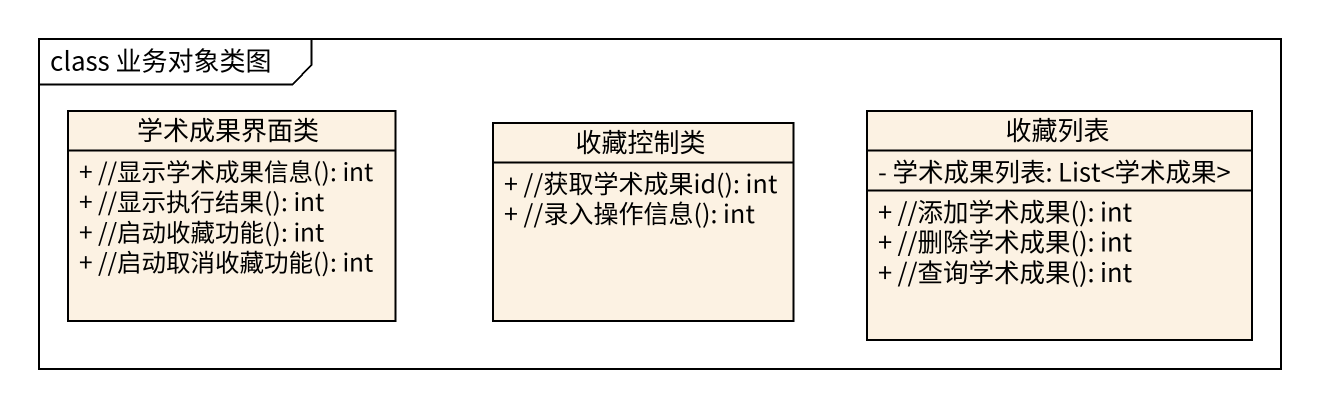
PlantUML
@startuml
mainframe class 业务对象类图
hide circle
hide empty members
skinparam classAttributeIconSize 0
class 学术成果界面类 {
  + //显示学术成果信息(): int
  + //显示执行结果(): int
  + //启动收藏功能(): int
  + //启动取消收藏功能(): int
}
class 收藏控制类 {
  + //获取学术成果id(): int
  + //录入操作信息(): int
}
class 收藏列表 {
  - 学术成果列表: List<学术成果>
  + //添加学术成果(): int
  + //删除学术成果(): int
  + //查询学术成果(): int
}
@enduml
